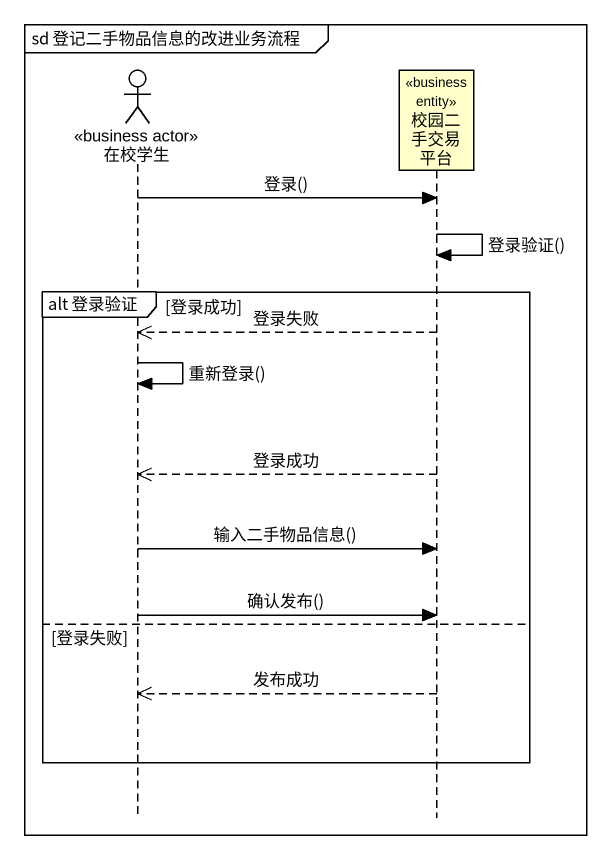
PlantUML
@startuml
mainframe sd 登记二手物品信息的改进业务流程
hide footbox
actor 在校学生 <<business actor>>
participant 校园二手交易平台 <<business entity>>

在校学生 -> 校园二手交易平台 : 登录()
校园二手交易平台 -> 校园二手交易平台 : 登录验证()
group alt 登录验证 [登录成功]
  校园二手交易平台 -->> 在校学生 : 登录失败
  在校学生 -> 在校学生 : 重新登录()
  校园二手交易平台 -->> 在校学生 : 登录成功
  在校学生 -> 校园二手交易平台 : 输入二手物品信息()
  在校学生 -> 校园二手交易平台 : 确认发布()
else 登录失败
  校园二手交易平台 -->> 在校学生 : 发布成功
end
@enduml
